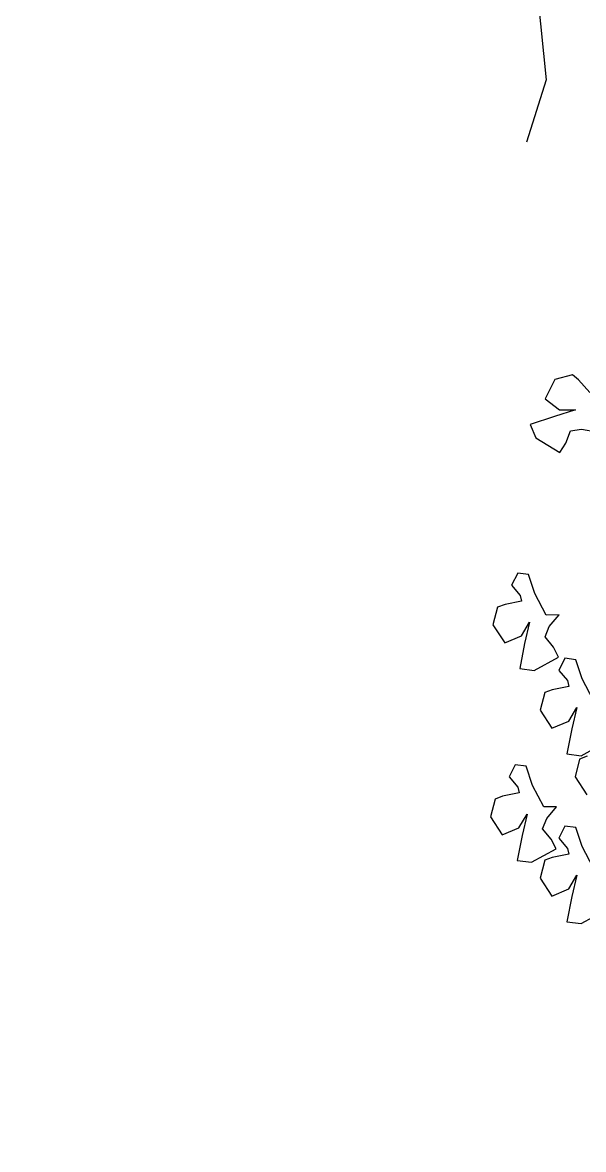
# Model space of a CAD drawing. Header units: inches. Extents: x 99023 to 109265, y 17199 to 18675.
# Drawn here: x 99635.06 to 99639.4, y 18109.16 to 18117.88 of the extents above; entities that cross this region are included whole.
import ezdxf

# ---------------------------------------------------------------- set-up
doc = ezdxf.new("R2010")
doc.units = ezdxf.units.IN
doc.layers.get('0').update_dxf_attribs({"color": 255})
doc.layers.add('HAT', color=8, linetype='Continuous')

# ---------------------------------------------------------------- blocks, each defined once
blk = doc.blocks.new('z_115')
at = {"color": 86, "linetype": 'Continuous'}
for p, q in [((-400.99, -224.64), (-395.47, -279.28)), ((-395.47, -279.28), (-403.17, -303.62))]:
    blk.add_line(p, q, dxfattribs=at)
blk = doc.blocks.new('z_75')
at = {"color": 16, "linetype": 'Continuous'}
for p, q in [((-402.6, 247.8), (-420, 243)), ((-396.6, 242.8), (-402.6, 247.8)), ((-420, 243), (-429.6, 224.1)), ((-385.5, 230.3), (-396.6, 242.8)), ((-429.6, 224.1), (-415.3, 213.2)), ((-399.6, 213.1), (-420.3, 206.7)), ((-415.3, 213.2), (-399.6, 213.1)), ((-420.3, 206.7), (-444.2, 198.6)), ((-444.2, 198.6), (-438.6, 185.4)), ((-409.2, 180.1), (-404.6, 192.5)), ((-404.6, 192.5), (-393.6, 194)), ((-393.6, 194), (-378.8, 191.4)), ((-438.6, 185.4), (-415.1, 171.1)), ((-415.1, 171.1), (-409.2, 180.1)), ((-456.6, 51.9), (-462.7, 40)), ((-446, 50.5), (-456.6, 51.9)), ((-439.8, 31.7), (-446, 50.5)), ((-462.7, 40), (-454.3, 29.9)), ((-452.8, 24.2), (-469.2, 20.9)), ((-454.3, 29.9), (-452.8, 24.2)), ((-428.4, 10.3), (-439.8, 31.7)), ((-476.5, 18.2), (-481.1, 0.7)), ((-469.2, 20.9), (-476.5, 18.2)), ((-481.1, 0.7), (-469.5, -17.1)), ((-452.9, -10.1), (-445, 3.4)), ((-445, 3.4), (-449.8, -17.7)), ((-415.8, 10.6), (-428.4, 10.3)), ((-425.5, -0.9), (-415.8, 10.6)), ((-469.5, -17.1), (-452.9, -10.1)), ((-429.6, -11.2), (-425.5, -0.9)), ((-449.8, -17.7), (-454.7, -42.5)), ((-421.2, -21.4), (-429.6, -11.2)), ((-416.3, -31), (-421.2, -21.4)), ((-440.5, -44.3), (-416.3, -31)), ((-410, -32.3), (-416, -44.2)), ((-399.3, -33.7), (-410, -32.3)), ((-454.7, -42.5), (-440.5, -44.3)), ((-416, -44.2), (-407.6, -54.3)), ((-393.1, -52.5), (-399.3, -33.7)), ((-407.6, -54.3), (-406.1, -60)), ((-381.7, -73.9), (-393.1, -52.5)), ((-429.8, -66), (-434.4, -83.5)), ((-422.5, -63.3), (-429.8, -66)), ((-406.1, -60), (-422.5, -63.3)), ((-434.4, -83.5), (-422.9, -101.3)), ((-406.3, -94.3), (-398.3, -80.8)), ((-398.3, -80.8), (-403.1, -101.9)), ((-422.9, -101.3), (-406.3, -94.3)), ((-403.1, -101.9), (-408.1, -126.7)), ((-393.8, -128.5), (-369.7, -115.2)), ((-408.1, -126.7), (-393.8, -128.5)), ((-395.5, -131.9), (-400, -149.4)), ((-388.1, -129.1), (-395.5, -131.9)), ((-459.1, -137.6), (-465.1, -149.5)), ((-448.4, -138.9), (-459.1, -137.6)), ((-442.2, -157.8), (-448.4, -138.9)), ((-465.1, -149.5), (-456.7, -159.6)), ((-400, -149.4), (-388.5, -167.1)), ((-455.2, -165.2), (-471.6, -168.6)), ((-456.7, -159.6), (-455.2, -165.2)), ((-430.8, -179.1), (-442.2, -157.8)), ((-478.9, -171.3), (-483.5, -188.8)), ((-471.6, -168.6), (-478.9, -171.3)), ((-483.5, -188.8), (-472, -206.5)), ((-455.4, -199.6), (-447.4, -186.1)), ((-447.4, -186.1), (-452.2, -207.2)), ((-418.2, -178.9), (-430.8, -179.1)), ((-427.9, -190.4), (-418.2, -178.9)), ((-472, -206.5), (-455.4, -199.6)), ((-432.1, -200.7), (-427.9, -190.4)), ((-410, -198.1), (-416, -210)), ((-399.3, -199.4), (-410, -198.1)), ((-393.1, -218.3), (-399.3, -199.4)), ((-452.2, -207.2), (-457.2, -231.9)), ((-423.6, -210.8), (-432.1, -200.7)), ((-418.8, -220.4), (-423.6, -210.8)), ((-416, -210), (-407.6, -220.1)), ((-442.9, -233.7), (-418.8, -220.4)), ((-407.6, -220.1), (-406.1, -225.8)), ((-381.7, -239.7), (-393.1, -218.3)), ((-457.2, -231.9), (-442.9, -233.7)), ((-429.8, -231.8), (-434.4, -249.3)), ((-422.5, -229.1), (-429.8, -231.8)), ((-406.1, -225.8), (-422.5, -229.1)), ((-434.4, -249.3), (-422.9, -267.1)), ((-406.3, -260.1), (-398.3, -246.6)), ((-398.3, -246.6), (-403.1, -267.7)), ((-422.9, -267.1), (-406.3, -260.1)), ((-403.1, -267.7), (-408.1, -292.5)), ((-393.8, -294.3), (-369.7, -281)), ((-408.1, -292.5), (-393.8, -294.3))]:
    blk.add_line(p, q, dxfattribs=at)

msp = doc.modelspace()

# ---------------------------------------------------------------- hatches: boundary and pattern name
at = {"layer": 'HAT', "linetype": 'ByBlock'}
h = msp.add_hatch(dxfattribs=at)
h.set_pattern_fill('ANSI37', color=256, scale=15)
h.set_pattern_definition([(45, (-251813.3967, -54534.0869), (-1.325825215, 1.325825215), []), (135, (-251813.3967, -54534.0869), (-1.325825215, -1.325825215), [])])
h.paths.add_polyline_path([(99572.56989581, 17979.43877382), (99587.56989581, 17979.43877382), (99587.56989581, 17988.43877382), (99572.56989581, 17988.43877382)])
edge = h.paths.add_edge_path()
edge.add_arc((99767.56989581, 18066.43877382), 6, 0, 360)
edge = h.paths.add_edge_path()
edge.add_arc((99611.56989581, 18066.43877382), 6, 0, 360)
edge = h.paths.add_edge_path()
edge.add_arc((99767.56989581, 18175.93877382), 6, 0, 360)
edge = h.paths.add_edge_path()
edge.add_arc((99611.56989581, 18175.93877382), 6, 0, 360)
edge = h.paths.add_edge_path()
edge.add_arc((100139.56989581, 17926.60544049), 6, 0, 360)
edge = h.paths.add_edge_path()
edge.add_arc((100139.56989581, 17769.43877382), 6, 0, 360)
edge = h.paths.add_edge_path()
edge.add_arc((99914.78482924, 17769.43877382), 6, 0, 360)
edge = h.paths.add_edge_path()
edge.add_arc((100057.06989581, 17851.93877382), 6, 0, 360)
edge = h.paths.add_edge_path()
edge.add_arc((99934.10840987, 17851.93877382), 6, 0, 360)
edge = h.paths.add_edge_path()
edge.add_arc((99835.06989581, 17851.93877382), 6, 0, 360)
h.paths.add_polyline_path([(100061.56989581, 17979.43877382), (100043.56989581, 17979.43877382), (100043.56989581, 17988.43877382), (100061.56989581, 17988.43877382)])
h.paths.add_polyline_path([(99920.60840987, 17979.43877382), (99938.60840987, 17979.43877382), (99938.60840987, 17988.43877382), (99920.60840987, 17988.43877382)])
h.paths.add_polyline_path([(99755.56989581, 17979.43877382), (99770.56989581, 17979.43877382), (99770.56989581, 17988.43877382), (99755.56989581, 17988.43877382)])
h.paths.add_polyline_path([(99572.56989581, 17847.43877382), (99587.56989581, 17847.43877382), (99587.56989581, 17856.43877382), (99572.56989581, 17856.43877382)])
h.paths.add_polyline_path([(99755.56989581, 17862.43877382), (99755.56989581, 17847.43877382), (99764.56989581, 17847.43877382), (99764.56989581, 17862.43877382)])
h.paths.add_polyline_path([(100052.56989581, 18261.43877382), (100052.56989581, 18243.43877382), (100061.56989581, 18243.43877382), (100061.56989581, 18261.43877382)])
h.paths.add_polyline_path([(99929.60840987, 18261.43877382), (99929.60840987, 18243.43877382), (99938.60840987, 18243.43877382), (99938.60840987, 18261.43877382)])
h.paths.add_polyline_path([(99755.56989581, 18258.43877382), (99755.56989581, 18243.43877382), (99764.56989581, 18243.43877382), (99764.56989581, 18258.43877382)])
h.paths.add_polyline_path([(99671.56989581, 18258.43877382), (99671.56989581, 18243.43877382), (99680.56989581, 18243.43877382), (99680.56989581, 18258.43877382)])
h.paths.add_polyline_path([(99488.56989581, 18258.43877382), (99488.56989581, 18243.43877382), (99497.56989581, 18243.43877382), (99497.56989581, 18258.43877382)])
h.paths.add_polyline_path([(99374.56989581, 18171.43877382), (99392.56989581, 18171.43877382), (99392.56989581, 18180.43877382), (99374.56989581, 18180.43877382)])
h.paths.add_polyline_path([(99383.56989581, 18006.43877382), (99383.56989581, 17991.43877382), (99392.56989581, 17991.43877382), (99392.56989581, 18006.43877382)])
h.paths.add_polyline_path([(99383.56989581, 17862.43877382), (99383.56989581, 17847.43877382), (99392.56989581, 17847.43877382), (99392.56989581, 17862.43877382)])
h.paths.add_polyline_path([(99197.56989581, 17862.43877382), (99197.56989581, 17847.43877382), (99206.56989581, 17847.43877382), (99206.56989581, 17862.43877382)])
h.paths.add_polyline_path([(99197.56989581, 18006.43877382), (99197.56989581, 17991.43877382), (99206.56989581, 17991.43877382), (99206.56989581, 18006.43877382)])
h.paths.add_polyline_path([(99197.56989581, 18189.43877382), (99197.56989581, 18171.43877382), (99206.56989581, 18171.43877382), (99206.56989581, 18189.43877382)])
h.paths.add_polyline_path([(99197.56989581, 18414.43877382), (99197.56989581, 18399.43877382), (99206.56989581, 18399.43877382), (99206.56989581, 18414.43877382)])
h.paths.add_polyline_path([(99488.56989581, 18405.43877382), (99503.56989581, 18405.43877382), (99503.56989581, 18414.43877382), (99488.56989581, 18414.43877382)])
h.paths.add_polyline_path([(99377.56989581, 18405.43877382), (99392.56989581, 18405.43877382), (99392.56989581, 18414.43877382), (99377.56989581, 18414.43877382)])
h.paths.add_polyline_path([(99665.56989581, 18405.43877382), (99680.56989581, 18405.43877382), (99680.56989581, 18414.43877382), (99665.56989581, 18414.43877382)])
h.paths.add_polyline_path([(99755.56989581, 18405.43877382), (99770.56989581, 18405.43877382), (99770.56989581, 18414.43877382), (99755.56989581, 18414.43877382)])
h.paths.add_polyline_path([(100046.56989581, 18405.43877382), (100061.56989581, 18405.43877382), (100061.56989581, 18414.43877382), (100046.56989581, 18414.43877382)])
h.paths.add_polyline_path([(99923.60840987, 18405.43877382), (99938.60840987, 18405.43877382), (99938.60840987, 18414.43877382), (99923.60840987, 18414.43877382)])

# ---------------------------------------------------------------- block references
for name, p, xscale, yscale, zscale in [('z_115', (99646.95711259, 18122.97788873), 0.01982994797082152, 0.01982994797082152, 0.01982994797082152), ('z_75', (99642.47379306, 18113.21244394), 0.00783911347027785, 0.00783911347027785, 0.00783911347027785)]:
    msp.add_blockref(name, p, dxfattribs=dict(xscale=xscale, yscale=yscale, zscale=zscale))

doc.saveas('drawing.dxf')
